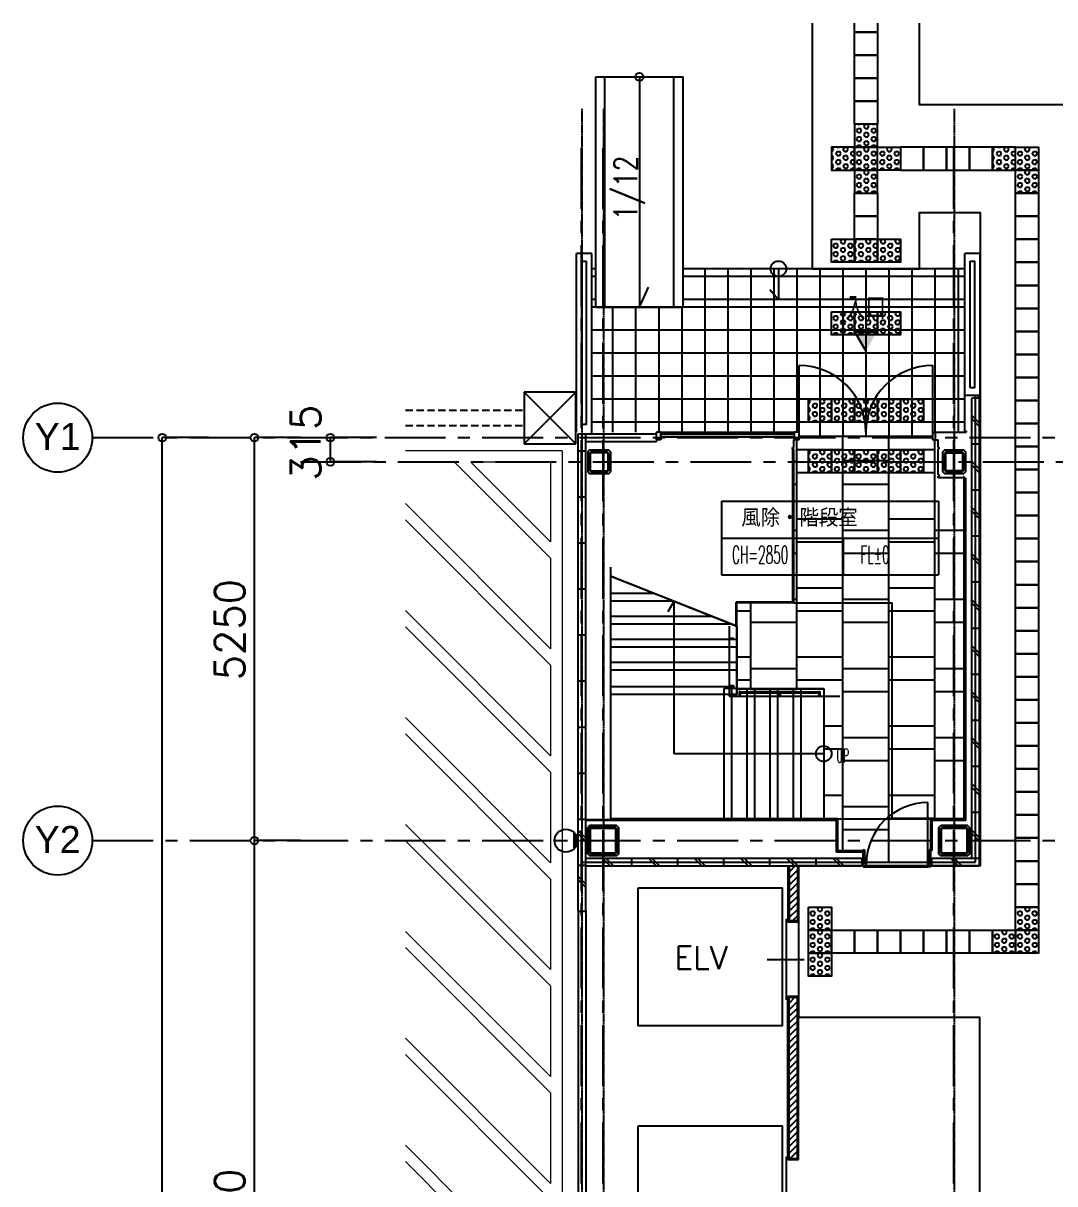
# Model space of a CAD drawing. Extents: x -5463 to 81197, y 1815 to 51771.
# Drawn here: x 10523 to 23964, y 36629 to 51750 of the extents above; entities that cross this region are included whole.
import ezdxf
from ezdxf.enums import TextEntityAlignment as Align

# ---------------------------------------------------------------- set-up
doc = ezdxf.new("R2010")
doc.units = 0
doc.header["$LTSCALE"] = 12.7
doc.header["$MEASUREMENT"] = 0
doc.linetypes.add('CENTER', pattern=[2, 1.25, -0.25, 0.25, -0.25])
doc.linetypes.add('HIDDEN', pattern=[0.375, 0.25, -0.125])
doc.layers.get('0').update_dxf_attribs({"linetype": 'CONTINUOUS'})
for name, color, linetype in [('0-1', 7, 'CONTINUOUS'), ('0-6', 7, 'CONTINUOUS'), ('1_文字', 3, 'CONTINUOUS'), ('2-3', 7, 'CONTINUOUS'), ('20_チェッカー', 1, 'CONTINUOUS'), ('80_SHELL_TEXT', 7, 'CONTINUOUS'), ('92 設備記述', 3, 'CONTINUOUS'), ('__-1', 7, 'CONTINUOUS'), ('A_建築（下図）', 8, 'CONTINUOUS'), ('A_通り芯', 8, 'CENTER'), ('A_通芯', 8, 'CONTINUOUS'), ('歩行者通路', 1, 'CONTINUOUS')]:
    doc.layers.add(name, color=color, linetype=linetype)
doc.layers.add('改修範囲', color=1, linetype='CONTINUOUS', lineweight=9, true_color=0xff0000)
doc.styles.add('ARIAL', font='arial.ttf', dxfattribs={"bigfont": 'Arial'})
doc.styles.get("Standard").update_dxf_attribs({"font": 'txt', "bigfont": 'BIGFONT.SHX'})
doc.styles.add('Standard-A', font='romans.shx', dxfattribs={"bigfont": 'extfont2.shx'})
pattern_1 = [(0, (-451111.55, -41858.597), (0, 54.992613), [31.75, -63.5]), (120, (-451111.55, -41858.597), (-47.625, -27.4963066), [31.75, -63.5]), (60, (-451079.8, -41858.597), (-47.625, 27.4963066), [31.75, -63.5])]
pattern_2 = [(0, (-451111.55, -42801.8), (0, 54.992613), [31.75, -63.5]), (120, (-451111.55, -42801.8), (-47.625, -27.4963066), [31.75, -63.5]), (60, (-451079.8, -42801.8), (-47.625, 27.4963066), [31.75, -63.5])]
pattern_3 = [(0, (-451711.55, -43943.03), (0, 54.992613), [31.75, -63.5]), (120, (-451711.55, -43943.03), (-47.625, -27.4963066), [31.75, -63.5]), (60, (-451679.8, -43943.03), (-47.625, 27.4963066), [31.75, -63.5])]
pattern_4 = [(0, (-450811.55, -43943.03), (0, 54.992613), [31.75, -63.5]), (120, (-450811.55, -43943.03), (-47.625, -27.4963066), [31.75, -63.5]), (60, (-450779.8, -43943.03), (-47.625, 27.4963066), [31.75, -63.5])]
pattern_5 = [(0, (-451711.55, -44603.03), (0, 54.992613), [31.75, -63.5]), (120, (-451711.55, -44603.03), (-47.625, -27.4963066), [31.75, -63.5]), (60, (-451679.8, -44603.03), (-47.625, 27.4963066), [31.75, -63.5])]
pattern_6 = [(0, (-450811.55, -44603.03), (0, 54.992613), [31.75, -63.5]), (120, (-450811.55, -44603.03), (-47.625, -27.4963066), [31.75, -63.5]), (60, (-450779.8, -44603.03), (-47.625, 27.4963066), [31.75, -63.5])]
pattern_7 = [(0, (-449611.55, -40658.597), (0, 54.992613), [31.75, -63.5]), (120, (-449611.55, -40658.597), (-47.625, -27.4963066), [31.75, -63.5]), (60, (-449579.8, -40658.597), (-47.625, 27.4963066), [31.75, -63.5])]
pattern_8 = [(0, (-449311.55, -40658.597), (0, 54.992613), [31.75, -63.5]), (120, (-449311.55, -40658.597), (-47.625, -27.4963066), [31.75, -63.5]), (60, (-449279.8, -40658.597), (-47.625, 27.4963066), [31.75, -63.5])]

# ---------------------------------------------------------------- blocks, each defined once
blk = doc.blocks.new('___-43')
at = {"layer": '__-1', "color": 0, "linetype": 'Continuous'}
for p, q in [((-5501.509, 4503.121), (-5504.509, 4503.121)), ((-5504.509, 4450.621), (-5504.509, 4503.121)), ((-5501.509, 4450.621), (-5504.509, 4450.621))]:
    blk.add_line(p, q, dxfattribs=at)
for centre in [(-5504.509, 4503.121), (-5504.509, 4450.621)]:
    blk.add_circle(centre, 0.25, dxfattribs=at)
at = {"layer": '__-1', "color": 0}
blk.add_text('10500', height=1.9228, rotation=90, dxfattribs=at).set_placement((-5507.078, 4473.518), align=Align.TOP_LEFT)
blk = doc.blocks.new('___-44')
at = {"layer": '__-1', "color": 0, "linetype": 'Continuous'}
for p, q in [((-5501.509, 4529.371), (-5504.509, 4529.371)), ((-5504.509, 4503.121), (-5504.509, 4529.371)), ((-5501.509, 4503.121), (-5504.509, 4503.121))]:
    blk.add_line(p, q, dxfattribs=at)
for centre in [(-5504.509, 4529.371), (-5504.509, 4503.121)]:
    blk.add_circle(centre, 0.25, dxfattribs=at)
at = {"layer": '__-1', "color": 0}
blk.add_text('5250', height=1.9228, rotation=90, dxfattribs=at).set_placement((-5507.078, 4513.564), align=Align.TOP_LEFT)
blk = doc.blocks.new('___-45')
at = {"layer": '__-1', "color": 0, "linetype": 'Continuous'}
for p in [(-5507.509, 4529.371), (-5510.509, 4394.371)]:
    blk.add_line(p, (-5510.509, 4529.371), dxfattribs=at)
blk.add_circle((-5510.509, 4529.371), 0.25, dxfattribs=at)
blk = doc.blocks.new('___-48')
at = {"layer": '__-1', "color": 0, "linetype": 'Continuous'}
for p, q in [((-5496.563, 4529.371), (-5499.563, 4529.371)), ((-5499.563, 4527.796), (-5499.563, 4529.371)), ((-5496.563, 4527.796), (-5499.563, 4527.796))]:
    blk.add_line(p, q, dxfattribs=at)
for centre in [(-5499.563, 4529.371), (-5499.563, 4527.796)]:
    blk.add_circle(centre, 0.25, dxfattribs=at)
at = {"layer": '__-1', "color": 0}
blk.add_text('315', height=1.9228, rotation=90, dxfattribs=at).set_placement((-5502.131, 4526.572), align=Align.TOP_LEFT)

msp = doc.modelspace()

# ---------------------------------------------------------------- hatches: boundary and pattern name
at = {"layer": '1_文字'}
h = msp.add_hatch(color=8, dxfattribs=at)
h.dxf.hatch_style = 1
h.paths.add_polyline_path([(21647, 47730.5), (21358.8, 47730.5), (21502.9, 47480.9)])
at = {"layer": '20_チェッカー', "transparency": 33554687}
h = msp.add_hatch(dxfattribs=at)
h.set_pattern_fill('HEX', color=8, scale=10)
h.set_pattern_definition([(0, (-449611.55, -40358.597), (0, 54.992613), [31.75, -63.5]), (120, (-449611.55, -40358.597), (-47.625, -27.4963066), [31.75, -63.5]), (60, (-449579.8, -40358.597), (-47.625, 27.4963066), [31.75, -63.5])])
h.paths.add_polyline_path([(21352.9, 50434.3), (21652.9, 50434.3), (21652.9, 50134.3), (21352.9, 50134.3)])
h = msp.add_hatch(dxfattribs=at)
h.set_pattern_fill('HEX', color=8, scale=10)
h.set_pattern_definition(pattern_8)
h.paths.add_polyline_path([(21052.9, 50134.3), (21352.9, 50134.3), (21352.9, 49834.3), (21052.9, 49834.3)])
h = msp.add_hatch(dxfattribs=at)
h.set_pattern_fill('HEX', color=8, scale=10)
h.set_pattern_definition(pattern_7)
h.paths.add_polyline_path([(21352.9, 50134.3), (21652.9, 50134.3), (21652.9, 49834.3), (21352.9, 49834.3)])
h = msp.add_hatch(dxfattribs=at)
h.set_pattern_fill('HEX', color=8, scale=10)
h.set_pattern_definition(pattern_8)
h.paths.add_polyline_path([(21952.9, 50134.3), (21652.9, 50134.3), (21652.9, 49834.3), (21952.9, 49834.3)])
h = msp.add_hatch(dxfattribs=at)
h.set_pattern_fill('HEX', color=8, scale=10)
h.set_pattern_definition(pattern_8)
h.paths.add_polyline_path([(23152.9, 50134.3), (23452.9, 50134.3), (23452.9, 49834.3), (23152.9, 49834.3)])
h = msp.add_hatch(dxfattribs=at)
h.set_pattern_fill('HEX', color=8, scale=10)
h.set_pattern_definition(pattern_7)
h.paths.add_polyline_path([(23752.9, 50134.3), (23452.9, 50134.3), (23452.9, 49834.3), (23752.9, 49834.3)])
h = msp.add_hatch(dxfattribs=at)
h.set_pattern_fill('HEX', color=8, scale=10)
h.set_pattern_definition([(0, (-449611.55, -40958.597), (0, 54.992613), [31.75, -63.5]), (120, (-449611.55, -40958.597), (-47.625, -27.4963066), [31.75, -63.5]), (60, (-449579.8, -40958.597), (-47.625, 27.4963066), [31.75, -63.5])])
h.paths.add_polyline_path([(21352.9, 49834.3), (21652.9, 49834.3), (21652.9, 49534.3), (21352.9, 49534.3)])
h = msp.add_hatch(dxfattribs=at)
h.set_pattern_fill('HEX', color=8, scale=10)
h.set_pattern_definition([(0, (-449611.55, -40958.597), (0, 54.992613), [31.75, -63.5]), (120, (-449611.55, -40958.597), (-47.625, -27.4963066), [31.75, -63.5]), (60, (-449579.8, -40958.597), (-47.625, 27.4963066), [31.75, -63.5])])
h.paths.add_polyline_path([(23752.9, 49834.3), (23452.9, 49834.3), (23452.9, 49534.3), (23752.9, 49534.3)])
h = msp.add_hatch(dxfattribs=at)
h.set_pattern_fill('HEX', color=8, scale=10)
h.set_pattern_definition([(0, (-452011.55, -41858.597), (0, 54.992613), [31.75, -63.5]), (120, (-452011.55, -41858.597), (-47.625, -27.4963066), [31.75, -63.5]), (60, (-451979.8, -41858.597), (-47.625, 27.4963066), [31.75, -63.5])])
h.paths.add_polyline_path([(21352.9, 48934.3), (21052.9, 48934.3), (21052.9, 48634.3), (21352.9, 48634.3)])
h = msp.add_hatch(dxfattribs=at)
h.set_pattern_fill('HEX', color=8, scale=10)
h.set_pattern_definition(pattern_1)
h.paths.add_polyline_path([(21652.9, 48934.3), (21352.9, 48934.3), (21352.9, 48634.3), (21652.9, 48634.3)])
h = msp.add_hatch(dxfattribs=at)
h.set_pattern_fill('HEX', color=8, scale=10)
h.set_pattern_definition(pattern_1)
h.paths.add_polyline_path([(21952.9, 48934.3), (21652.9, 48934.3), (21652.9, 48634.3), (21952.9, 48634.3)])
h = msp.add_hatch(dxfattribs=at)
h.set_pattern_fill('HEX', color=8, scale=10)
h.set_pattern_definition([(0, (-452011.55, -42801.8), (0, 54.992613), [31.75, -63.5]), (120, (-452011.55, -42801.8), (-47.625, -27.4963066), [31.75, -63.5]), (60, (-451979.8, -42801.8), (-47.625, 27.4963066), [31.75, -63.5])])
h.paths.add_polyline_path([(21352.9, 47991.1), (21052.9, 47991.1), (21052.9, 47691.1), (21352.9, 47691.1)])
h = msp.add_hatch(dxfattribs=at)
h.set_pattern_fill('HEX', color=8, scale=10)
h.set_pattern_definition(pattern_2)
h.paths.add_polyline_path([(21652.9, 47991.1), (21352.9, 47991.1), (21352.9, 47691.1), (21652.9, 47691.1)])
h = msp.add_hatch(dxfattribs=at)
h.set_pattern_fill('HEX', color=8, scale=10)
h.set_pattern_definition(pattern_2)
h.paths.add_polyline_path([(21952.9, 47991.1), (21652.9, 47991.1), (21652.9, 47691.1), (21952.9, 47691.1)])
h = msp.add_hatch(dxfattribs=at)
h.set_pattern_fill('HEX', color=8, scale=10)
h.set_pattern_definition(pattern_3)
h.paths.add_polyline_path([(21052.9, 46849.9), (20752.9, 46849.9), (20752.9, 46549.9), (21052.9, 46549.9)])
h = msp.add_hatch(dxfattribs=at)
h.set_pattern_fill('HEX', color=8, scale=10)
h.set_pattern_definition(pattern_3)
h.paths.add_polyline_path([(21352.9, 46849.9), (21052.9, 46849.9), (21052.9, 46549.9), (21352.9, 46549.9)])
h = msp.add_hatch(dxfattribs=at)
h.set_pattern_fill('HEX', color=8, scale=10)
h.set_pattern_definition(pattern_3)
h.paths.add_polyline_path([(21652.9, 46849.9), (21352.9, 46849.9), (21352.9, 46549.9), (21652.9, 46549.9)])
h = msp.add_hatch(dxfattribs=at)
h.set_pattern_fill('HEX', color=8, scale=10)
h.set_pattern_definition(pattern_4)
h.paths.add_polyline_path([(21952.9, 46849.9), (21652.9, 46849.9), (21652.9, 46549.9), (21952.9, 46549.9)])
h = msp.add_hatch(dxfattribs=at)
h.set_pattern_fill('HEX', color=8, scale=10)
h.set_pattern_definition(pattern_4)
h.paths.add_polyline_path([(22252.9, 46849.9), (21952.9, 46849.9), (21952.9, 46549.9), (22252.9, 46549.9)])
h = msp.add_hatch(dxfattribs=at)
h.set_pattern_fill('HEX', color=8, scale=10)
h.set_pattern_definition(pattern_5)
h.paths.add_polyline_path([(21052.9, 46189.9), (20752.9, 46189.9), (20752.9, 45889.9), (21052.9, 45889.9)])
h = msp.add_hatch(dxfattribs=at)
h.set_pattern_fill('HEX', color=8, scale=10)
h.set_pattern_definition(pattern_5)
h.paths.add_polyline_path([(21352.9, 46189.9), (21052.9, 46189.9), (21052.9, 45889.9), (21352.9, 45889.9)])
h = msp.add_hatch(dxfattribs=at)
h.set_pattern_fill('HEX', color=8, scale=10)
h.set_pattern_definition(pattern_5)
h.paths.add_polyline_path([(21652.9, 46189.9), (21352.9, 46189.9), (21352.9, 45889.9), (21652.9, 45889.9)])
h = msp.add_hatch(dxfattribs=at)
h.set_pattern_fill('HEX', color=8, scale=10)
h.set_pattern_definition(pattern_6)
h.paths.add_polyline_path([(21952.9, 46189.9), (21652.9, 46189.9), (21652.9, 45889.9), (21952.9, 45889.9)])
h = msp.add_hatch(dxfattribs=at)
h.set_pattern_fill('HEX', color=8, scale=10)
h.set_pattern_definition(pattern_6)
h.paths.add_polyline_path([(22252.9, 46189.9), (21952.9, 46189.9), (21952.9, 45889.9), (22252.9, 45889.9)])
h = msp.add_hatch(dxfattribs=at)
h.set_pattern_fill('HEX', color=8, scale=10)
h.set_pattern_definition([(0, (-452311.55, -50558.597), (0, 54.992613), [31.75, -63.5]), (120, (-452311.55, -50558.597), (-47.625, -27.4963066), [31.75, -63.5]), (60, (-452279.8, -50558.597), (-47.625, 27.4963066), [31.75, -63.5])])
h.paths.add_polyline_path([(21052.9, 40234.3), (20752.9, 40234.3), (20752.9, 39934.3), (21052.9, 39934.3)])
h = msp.add_hatch(dxfattribs=at)
h.set_pattern_fill('HEX', color=8, scale=10)
h.set_pattern_definition([(0, (-449611.55, -50558.597), (0, 54.992613), [31.75, -63.5]), (120, (-449611.55, -50558.597), (-47.625, -27.4963066), [31.75, -63.5]), (60, (-449579.8, -50558.597), (-47.625, 27.4963066), [31.75, -63.5])])
h.paths.add_polyline_path([(23752.9, 40234.3), (23452.9, 40234.3), (23452.9, 39934.3), (23752.9, 39934.3)])
h = msp.add_hatch(dxfattribs=at)
h.set_pattern_fill('HEX', color=8, scale=10)
h.set_pattern_definition([(0, (-452311.55, -50858.597), (0, 54.992613), [31.75, -63.5]), (120, (-452311.55, -50858.597), (-47.625, -27.4963066), [31.75, -63.5]), (60, (-452279.8, -50858.597), (-47.625, 27.4963066), [31.75, -63.5])])
h.paths.add_polyline_path([(21052.9, 39934.3), (20752.9, 39934.3), (20752.9, 39634.3), (21052.9, 39634.3)])
h = msp.add_hatch(dxfattribs=at)
h.set_pattern_fill('HEX', color=8, scale=10)
h.set_pattern_definition([(0, (-449911.55, -50858.597), (0, 54.992613), [31.75, -63.5]), (120, (-449911.55, -50858.597), (-47.625, -27.4963066), [31.75, -63.5]), (60, (-449879.8, -50858.597), (-47.625, 27.4963066), [31.75, -63.5])])
h.paths.add_polyline_path([(23452.9, 39934.3), (23152.9, 39934.3), (23152.9, 39634.3), (23452.9, 39634.3)])
h = msp.add_hatch(dxfattribs=at)
h.set_pattern_fill('HEX', color=8, scale=10)
h.set_pattern_definition([(0, (-449611.55, -50858.597), (0, 54.992613), [31.75, -63.5]), (120, (-449611.55, -50858.597), (-47.625, -27.4963066), [31.75, -63.5]), (60, (-449579.8, -50858.597), (-47.625, 27.4963066), [31.75, -63.5])])
h.paths.add_polyline_path([(23752.9, 39934.3), (23452.9, 39934.3), (23452.9, 39634.3), (23752.9, 39634.3)])
h = msp.add_hatch(dxfattribs=at)
h.set_pattern_fill('HEX', color=8, scale=10)
h.set_pattern_definition([(0, (-452311.55, -51158.597), (0, 54.992613), [31.75, -63.5]), (120, (-452311.55, -51158.597), (-47.625, -27.4963066), [31.75, -63.5]), (60, (-452279.8, -51158.597), (-47.625, 27.4963066), [31.75, -63.5])])
h.paths.add_polyline_path([(21052.9, 39634.3), (20752.9, 39634.3), (20752.9, 39334.3), (21052.9, 39334.3)])

# ---------------------------------------------------------------- linework, layer by layer
at = {"color": 8, "linetype": 'Continuous'}
for p, q in [((20487.4, 40768.9), (20487.4, 40043.9)), ((20502.4, 40768.9), (20502.4, 40058.9)), ((20609.9, 40768.9), (20609.9, 40058.9)), ((20624.9, 40768.9), (20624.9, 40043.9)), ((20463.3, 40079.8), (20463.3, 39025.8)), ((20487.4, 40043.9), (20624.9, 40043.9)), ((20502.4, 40058.9), (20602.4, 40058.9)), ((20509.9, 40058.9), (20609.9, 40058.9)), ((20217.3, 39552.8), (20697.3, 39552.8)), ((20509.9, 39058.9), (20609.9, 39058.9)), ((20463.3, 36979.8), (20463.3, 35925.8))]:
    msp.add_line(p, q, dxfattribs=at)
at = {"color": 8, "linetype": 'Continuous', "flags": 128}
for points in [[(18537.3, 40485.8), (20412.3, 40485.8), (20412.3, 38685.8), (18537.3, 38685.8)], [(18537.3, 37385.8), (20412.3, 37385.8), (20412.3, 35585.8), (18537.3, 35585.8)]]:
    msp.add_lwpolyline(points, close=True, dxfattribs=at)
at = {"layer": '0-1', "color": 8, "linetype": 'Continuous'}
for p, q in [((17049.9, 46944.5), (17049.9, 46269.5)), ((17049.9, 46944.5), (17724.9, 46269.5)), ((17049.9, 46269.5), (17724.9, 46944.5)), ((17724.9, 46944.5), (17049.9, 46944.5)), ((17718.2, 46944.5), (17718.2, 46269.5)), ((17049.9, 46269.5), (17724.9, 46269.5)), ((17699.9, 40992.8), (17699.9, 41207.1)), ((17719.9, 41017), (17719.9, 41182.9)), ((17739.9, 41061.6), (17739.9, 41138.3))]:
    msp.add_line(p, q, dxfattribs=at)
at = {"layer": '0-1', "color": 8, "linetype": 'HIDDEN', "ltscale": 30}
for p, q in [((15502.9, 46707), (17049.9, 46707)), ((15502.9, 46507), (17049.9, 46507))]:
    msp.add_line(p, q, dxfattribs=at)
at = {"layer": '0-1', "color": 8, "linetype": 'Continuous'}
msp.add_circle((17594.9, 41099.9), 150, dxfattribs=at)
at = {"layer": '0-6', "color": 8, "linetype": 'Continuous'}
for p, q in [((20582.9, 40769.9), (20502.4, 40689.4)), ((20609.9, 40713.4), (20502.4, 40605.9)), ((20609.9, 40628.6), (20502.4, 40521.1)), ((20609.9, 40543.7), (20502.4, 40436.2)), ((20609.9, 40458.8), (20502.4, 40351.4)), ((20609.9, 40374), (20502.4, 40266.5)), ((20609.9, 40289.1), (20502.4, 40181.7)), ((20609.9, 40204.3), (20502.4, 40096.8)), ((20609.9, 40119.4), (20549.3, 40058.9)), ((20578.6, 39058.9), (20502.4, 38982.7)), ((20609.9, 39003.4), (20502.4, 38895.9)), ((20609.9, 38918.6), (20502.4, 38811.1)), ((20609.9, 38833.7), (20502.4, 38726.2)), ((20609.9, 38748.8), (20502.4, 38641.4)), ((20609.9, 38664), (20502.4, 38556.5)), ((20609.9, 38579.1), (20502.4, 38471.7)), ((20609.9, 38494.3), (20502.4, 38386.8)), ((20609.9, 38409.4), (20502.4, 38301.9)), ((20609.9, 38324.6), (20502.4, 38217.1)), ((20609.9, 38239.7), (20502.4, 38132.2)), ((20609.9, 38154.9), (20502.4, 38047.4)), ((20609.9, 38070), (20502.4, 37962.5)), ((20609.9, 37985.2), (20502.4, 37877.7)), ((20609.9, 37900.3), (20502.4, 37792.8)), ((20609.9, 37815.5), (20502.4, 37708)), ((20609.9, 37730.6), (20502.4, 37623.1)), ((20609.9, 37645.8), (20502.4, 37538.3)), ((20609.9, 37560.9), (20502.4, 37453.4)), ((20609.9, 37476.1), (20502.4, 37368.6)), ((20609.9, 37391.2), (20502.4, 37283.7)), ((20609.9, 37306.4), (20502.4, 37198.9)), ((20609.9, 37221.5), (20502.4, 37114)), ((20609.9, 37221.5), (20502.4, 37114)), ((20609.9, 37136.6), (20502.4, 37029.2)), ((20609.9, 37051.8), (20517, 36958.9))]:
    msp.add_line(p, q, dxfattribs=at)
at = {"layer": '2-3', "color": 8, "linetype": 'Continuous'}
for p, q in [((20487.4, 39073.9), (20624.9, 39073.9)), ((20487.4, 36943.9), (20487.4, 39073.9)), ((20502.4, 39058.9), (20609.9, 39058.9)), ((20502.4, 36959.4), (20502.4, 39058.9)), ((20609.9, 36958.9), (20609.9, 39058.9)), ((20624.9, 36943.9), (20624.9, 39073.9)), ((20487.4, 36943.9), (20624.9, 36943.9)), ((20502.4, 36958.9), (20609.9, 36958.9)), ((20609.9, 36966.9), (20601.8, 36958.9))]:
    msp.add_line(p, q, dxfattribs=at)
at = {"layer": '20_チェッカー', "color": 8}
msp.add_lwpolyline([(21652.9, 51749.6), (21652.9, 51634.3), (21352.9, 51634.3), (21352.9, 51749.6)], dxfattribs=at)
for points in [[(21352.9, 51634.3), (21652.9, 51634.3), (21652.9, 51334.3), (21352.9, 51334.3)], [(21352.9, 51334.3), (21652.9, 51334.3), (21652.9, 51034.3), (21352.9, 51034.3)], [(21352.9, 51034.3), (21652.9, 51034.3), (21652.9, 50734.3), (21352.9, 50734.3)], [(21352.9, 50734.3), (21652.9, 50734.3), (21652.9, 50434.3), (21352.9, 50434.3)], [(21652.9, 50434.3), (21352.9, 50434.3), (21352.9, 50134.3), (21652.9, 50134.3)], [(21352.9, 50134.3), (21052.9, 50134.3), (21052.9, 49834.3), (21352.9, 49834.3)], [(21652.9, 50134.3), (21352.9, 50134.3), (21352.9, 49834.3), (21652.9, 49834.3)], [(21652.9, 50134.3), (21952.9, 50134.3), (21952.9, 49834.3), (21652.9, 49834.3)], [(22252.9, 50134.3), (21952.9, 50134.3), (21952.9, 49834.3), (22252.9, 49834.3)], [(22552.9, 50134.3), (22252.9, 50134.3), (22252.9, 49834.3), (22552.9, 49834.3)], [(22852.9, 50134.3), (22552.9, 50134.3), (22552.9, 49834.3), (22852.9, 49834.3)], [(23152.9, 50134.3), (22852.9, 50134.3), (22852.9, 49834.3), (23152.9, 49834.3)], [(23452.9, 50134.3), (23152.9, 50134.3), (23152.9, 49834.3), (23452.9, 49834.3)], [(23452.9, 50134.3), (23752.9, 50134.3), (23752.9, 49834.3), (23452.9, 49834.3)], [(21652.9, 49834.3), (21352.9, 49834.3), (21352.9, 49534.3), (21652.9, 49534.3)], [(23452.9, 49834.3), (23752.9, 49834.3), (23752.9, 49534.3), (23452.9, 49534.3)], [(21352.9, 49534.3), (21652.9, 49534.3), (21652.9, 49234.3), (21352.9, 49234.3)], [(23452.9, 49534.3), (23752.9, 49534.3), (23752.9, 49234.3), (23452.9, 49234.3)], [(21352.9, 49234.3), (21652.9, 49234.3), (21652.9, 48934.3), (21352.9, 48934.3)], [(23452.9, 49234.3), (23752.9, 49234.3), (23752.9, 48934.3), (23452.9, 48934.3)], [(21052.9, 48934.3), (21352.9, 48934.3), (21352.9, 48634.3), (21052.9, 48634.3)], [(21352.9, 48934.3), (21652.9, 48934.3), (21652.9, 48634.3), (21352.9, 48634.3)], [(21652.9, 48934.3), (21952.9, 48934.3), (21952.9, 48634.3), (21652.9, 48634.3)], [(23452.9, 48934.3), (23752.9, 48934.3), (23752.9, 48634.3), (23452.9, 48634.3)], [(23452.9, 48634.3), (23752.9, 48634.3), (23752.9, 48334.3), (23452.9, 48334.3)], [(23452.9, 48334.3), (23752.9, 48334.3), (23752.9, 48034.3), (23452.9, 48034.3)], [(21052.9, 47991.1), (21352.9, 47991.1), (21352.9, 47691.1), (21052.9, 47691.1)], [(21352.9, 47991.1), (21652.9, 47991.1), (21652.9, 47691.1), (21352.9, 47691.1)], [(21652.9, 47991.1), (21952.9, 47991.1), (21952.9, 47691.1), (21652.9, 47691.1)], [(23452.9, 48034.3), (23752.9, 48034.3), (23752.9, 47734.3), (23452.9, 47734.3)], [(23452.9, 47734.3), (23752.9, 47734.3), (23752.9, 47434.3), (23452.9, 47434.3)], [(23452.9, 47434.3), (23752.9, 47434.3), (23752.9, 47134.3), (23452.9, 47134.3)], [(23452.9, 47134.3), (23752.9, 47134.3), (23752.9, 46834.3), (23452.9, 46834.3)], [(20752.9, 46849.9), (21052.9, 46849.9), (21052.9, 46549.9), (20752.9, 46549.9)], [(21052.9, 46849.9), (21352.9, 46849.9), (21352.9, 46549.9), (21052.9, 46549.9)], [(21352.9, 46849.9), (21652.9, 46849.9), (21652.9, 46549.9), (21352.9, 46549.9)], [(21652.9, 46849.9), (21952.9, 46849.9), (21952.9, 46549.9), (21652.9, 46549.9)], [(21952.9, 46849.9), (22252.9, 46849.9), (22252.9, 46549.9), (21952.9, 46549.9)], [(23452.9, 46834.3), (23752.9, 46834.3), (23752.9, 46534.3), (23452.9, 46534.3)], [(23452.9, 46534.3), (23752.9, 46534.3), (23752.9, 46234.3), (23452.9, 46234.3)], [(20752.9, 46189.9), (21052.9, 46189.9), (21052.9, 45889.9), (20752.9, 45889.9)], [(21052.9, 46189.9), (21352.9, 46189.9), (21352.9, 45889.9), (21052.9, 45889.9)], [(21352.9, 46189.9), (21652.9, 46189.9), (21652.9, 45889.9), (21352.9, 45889.9)], [(21652.9, 46189.9), (21952.9, 46189.9), (21952.9, 45889.9), (21652.9, 45889.9)], [(21952.9, 46189.9), (22252.9, 46189.9), (22252.9, 45889.9), (21952.9, 45889.9)], [(23452.9, 46234.3), (23752.9, 46234.3), (23752.9, 45934.3), (23452.9, 45934.3)], [(23452.9, 45934.3), (23752.9, 45934.3), (23752.9, 45634.3), (23452.9, 45634.3)], [(23452.9, 45634.3), (23752.9, 45634.3), (23752.9, 45334.3), (23452.9, 45334.3)], [(23452.9, 45334.3), (23752.9, 45334.3), (23752.9, 45034.3), (23452.9, 45034.3)], [(23452.9, 45034.3), (23752.9, 45034.3), (23752.9, 44734.3), (23452.9, 44734.3)], [(23452.9, 44734.3), (23752.9, 44734.3), (23752.9, 44434.3), (23452.9, 44434.3)], [(23452.9, 44434.3), (23752.9, 44434.3), (23752.9, 44134.3), (23452.9, 44134.3)], [(23452.9, 44134.3), (23752.9, 44134.3), (23752.9, 43834.3), (23452.9, 43834.3)], [(23452.9, 43834.3), (23752.9, 43834.3), (23752.9, 43534.3), (23452.9, 43534.3)], [(23452.9, 43534.3), (23752.9, 43534.3), (23752.9, 43234.3), (23452.9, 43234.3)], [(23452.9, 43234.3), (23752.9, 43234.3), (23752.9, 42934.3), (23452.9, 42934.3)], [(23452.9, 42934.3), (23752.9, 42934.3), (23752.9, 42634.3), (23452.9, 42634.3)], [(23452.9, 42634.3), (23752.9, 42634.3), (23752.9, 42334.3), (23452.9, 42334.3)], [(23452.9, 42334.3), (23752.9, 42334.3), (23752.9, 42034.3), (23452.9, 42034.3)], [(23452.9, 42034.3), (23752.9, 42034.3), (23752.9, 41734.3), (23452.9, 41734.3)], [(23452.9, 41734.3), (23752.9, 41734.3), (23752.9, 41434.3), (23452.9, 41434.3)], [(23452.9, 41434.3), (23752.9, 41434.3), (23752.9, 41134.3), (23452.9, 41134.3)], [(23452.9, 41134.3), (23752.9, 41134.3), (23752.9, 40834.3), (23452.9, 40834.3)], [(23452.9, 40834.3), (23752.9, 40834.3), (23752.9, 40534.3), (23452.9, 40534.3)], [(23452.9, 40534.3), (23752.9, 40534.3), (23752.9, 40234.3), (23452.9, 40234.3)], [(20752.9, 40234.3), (21052.9, 40234.3), (21052.9, 39934.3), (20752.9, 39934.3)], [(23452.9, 40234.3), (23752.9, 40234.3), (23752.9, 39934.3), (23452.9, 39934.3)], [(20752.9, 39934.3), (21052.9, 39934.3), (21052.9, 39634.3), (20752.9, 39634.3)], [(21052.9, 39934.3), (21352.9, 39934.3), (21352.9, 39634.3), (21052.9, 39634.3)], [(21352.9, 39934.3), (21652.9, 39934.3), (21652.9, 39634.3), (21352.9, 39634.3)], [(21652.9, 39934.3), (21952.9, 39934.3), (21952.9, 39634.3), (21652.9, 39634.3)], [(21952.9, 39934.3), (22252.9, 39934.3), (22252.9, 39634.3), (21952.9, 39634.3)], [(22252.9, 39934.3), (22552.9, 39934.3), (22552.9, 39634.3), (22252.9, 39634.3)], [(22552.9, 39934.3), (22852.9, 39934.3), (22852.9, 39634.3), (22552.9, 39634.3)], [(22852.9, 39934.3), (23152.9, 39934.3), (23152.9, 39634.3), (22852.9, 39634.3)], [(23152.9, 39934.3), (23452.9, 39934.3), (23452.9, 39634.3), (23152.9, 39634.3)], [(23452.9, 39934.3), (23752.9, 39934.3), (23752.9, 39634.3), (23452.9, 39634.3)], [(20752.9, 39634.3), (21052.9, 39634.3), (21052.9, 39334.3), (20752.9, 39334.3)]]:
    msp.add_lwpolyline(points, close=True, dxfattribs=at)
at = {"layer": '92 設備記述', "color": 8}
for p, q in [((21358.8, 47730.5), (21647, 47730.5)), ((21502.9, 47480.9), (21358.8, 47730.5))]:
    msp.add_line(p, q, dxfattribs=at)
at = {"layer": '__-1', "color": 8}
for centre in [(10973, 46349.9), (10973, 41099.9)]:
    msp.add_circle(centre, 450, dxfattribs=at)
at = {"layer": 'A_建築（下図）', "color": 8, "linetype": 'Continuous'}
for p, q in [((17732.9, 46419.9), (17732.9, 48747.5)), ((17932.9, 48747.5), (17732.9, 48747.5)), ((17932.9, 46389.9), (17932.9, 48747.5)), ((22792.9, 46899.9), (22792.9, 48747.5)), ((22992.9, 48747.5), (22792.9, 48747.5)), ((22992.9, 46899.9), (22992.9, 48747.5)), ((17802.9, 46521), (17802.9, 48647.5)), ((17802.9, 48647.5), (17862.9, 48647.5)), ((17862.9, 46521), (17862.9, 48647.5)), ((17982.2, 48549.9), (17932.9, 48549.9)), ((22792.9, 48549.9), (19122.2, 48549.9)), ((19402.9, 48549.9), (19402.9, 46419.9)), ((19702.9, 48549.9), (19702.9, 46419.9)), ((20002.9, 48549.9), (20002.9, 46419.9)), ((20302.9, 48549.9), (20302.9, 46419.9)), ((20362.9, 48549.9), (20362.9, 48149.9)), ((20602.9, 48549.9), (20602.9, 46419.9)), ((20902.9, 48549.9), (20902.9, 46369.9)), ((21202.9, 48549.9), (21202.9, 46369.9)), ((21502.9, 48549.9), (21502.9, 46369.9)), ((21802.9, 48549.9), (21802.9, 46369.9)), ((22102.9, 48549.9), (22102.9, 46369.9)), ((22402.9, 48549.9), (22402.9, 46419.9)), ((22702.9, 48549.9), (22702.9, 46419.9)), ((22862.9, 46999.9), (22862.9, 48647.5)), ((22862.9, 48647.5), (22922.9, 48647.5)), ((22922.9, 46999.9), (22922.9, 48647.5)), ((17982.2, 48449.9), (17932.9, 48449.9)), ((22792.9, 48449.9), (19122.2, 48449.9)), ((20252.2, 48280.6), (20362.9, 48149.9)), ((17982.2, 48149.9), (17932.9, 48149.9)), ((22792.9, 48149.9), (19122.2, 48149.9)), ((22792.9, 48049.9), (17932.9, 48049.9)), ((18202.9, 48049.9), (18202.9, 46419.9)), ((18502.9, 48049.9), (18502.9, 46419.9)), ((18802.9, 48049.9), (18802.9, 46419.9)), ((19102.9, 48049.9), (19102.9, 46419.9)), ((22792.9, 47749.9), (17932.9, 47749.9)), ((22792.9, 47449.9), (17932.9, 47449.9)), ((20632.9, 46419.9), (20632.9, 47289.9)), ((22372.9, 46419.9), (22372.9, 47289.9)), ((22792.9, 47149.9), (17932.9, 47149.9)), ((22992.9, 46899.9), (22792.9, 46899.9)), ((22792.9, 46434.9), (22792.9, 46899.9)), ((22922.9, 46999.9), (22862.9, 46999.9)), ((22932.9, 40819.9), (22932.9, 46899.9)), ((22967.9, 46884.9), (22992.9, 46884.9)), ((22967.9, 46869.9), (22967.9, 46884.9)), ((22992.9, 46884.9), (22992.9, 46899.9)), ((22792.9, 46849.9), (17932.9, 46849.9)), ((22882.9, 46861.9), (22890.9, 46869.9)), ((22882.9, 40869.9), (22882.9, 46861.9)), ((22890.9, 46869.9), (22974.9, 46869.9)), ((22974.9, 46869.9), (22982.9, 46861.9)), ((22982.9, 40777.9), (22982.9, 46861.9)), ((22882.9, 46637.9), (22982.9, 46537.9)), ((22882.9, 46593.6), (22982.9, 46493.6)), ((17862.9, 46521), (17802.9, 46521)), ((22792.9, 46549.9), (17932.9, 46549.9)), ((22807.9, 46434.9), (22792.9, 46434.9)), ((22807.9, 46434.9), (22807.9, 46419.9)), ((17752.9, 40187.9), (17752.9, 46399.9)), ((17752.9, 46399.9), (18772.9, 46399.9)), ((17852.9, 40187.9), (17852.9, 46399.9)), ((17852.9, 46299.9), (18772.9, 46299.9)), ((18772.9, 46319.9), (18772.9, 46419.9)), ((18832.9, 46419.9), (18772.9, 46419.9)), ((18832.9, 46319.9), (18772.9, 46319.9)), ((18772.9, 46319.9), (18772.9, 46299.9)), ((18832.9, 46319.9), (18832.9, 46419.9)), ((18832.9, 46319.9), (18832.9, 46419.9)), ((18832.9, 46419.9), (18832.9, 46319.9)), ((18832.9, 46419.9), (20572.9, 46419.9)), ((20572.9, 46389.9), (18832.9, 46389.9)), ((18832.9, 46359.9), (20572.9, 46359.9)), ((20562.9, 46219.9), (20562.9, 46319.9)), ((20632.9, 46419.9), (20572.9, 46419.9)), ((20572.9, 46319.9), (20572.9, 46419.9)), ((20632.9, 46319.9), (20572.9, 46319.9)), ((20602.9, 43082.4), (20602.9, 46319.9)), ((20632.9, 46319.9), (20632.9, 46419.9)), ((20632.9, 46319.9), (20632.9, 46419.9)), ((20632.9, 46369.9), (22372.9, 46369.9)), ((21202.9, 40969.9), (21202.9, 46369.9)), ((21802.9, 40819.9), (21802.9, 46369.9)), ((22372.9, 46319.9), (22372.9, 46419.9)), ((22372.9, 46419.9), (22407.9, 46419.9)), ((22372.9, 46319.9), (22407.9, 46319.9)), ((22402.9, 41382.4), (22402.9, 46319.9)), ((22407.9, 46319.9), (22407.9, 46419.9)), ((22407.9, 46419.9), (22807.9, 46419.9)), ((22407.9, 46319.9), (22442.9, 46319.9)), ((22442.9, 46219.9), (22442.9, 46319.9)), ((22882.9, 46269.9), (22982.9, 46269.9)), ((17752.9, 46179.9), (17852.9, 46179.9)), ((20547.9, 46204.9), (20547.9, 46219.9)), ((20547.9, 46219.9), (20562.9, 46219.9)), ((20547.9, 46204.9), (20562.9, 46204.9)), ((20550.4, 44208.4), (20550.4, 46204.9)), ((20562.9, 44195.9), (20562.9, 46204.9)), ((21202.9, 46189.9), (20602.9, 46189.9)), ((22402.9, 46189.9), (21802.9, 46189.9)), ((22457.9, 46219.9), (22442.9, 46219.9)), ((22442.9, 45864.9), (22442.9, 46204.9)), ((22457.9, 46204.9), (22442.9, 46204.9)), ((22457.9, 46204.9), (22457.9, 46219.9)), ((20602.9, 46039.9), (20562.9, 46039.9)), ((21802.9, 46048.8), (21202.9, 46048.8)), ((22882.9, 46037.9), (22982.9, 45937.9)), ((22882.9, 45993.6), (22982.9, 45893.6)), ((21202.9, 45889.9), (20602.9, 45889.9)), ((22402.9, 45889.9), (21802.9, 45889.9)), ((22457.9, 45864.9), (22442.9, 45864.9)), ((22442.9, 45824.9), (22442.9, 45849.9)), ((22457.9, 45849.9), (22442.9, 45849.9)), ((22767.9, 45824.9), (22442.9, 45824.9)), ((22457.9, 45864.9), (22457.9, 45849.9)), ((22782.9, 45839.9), (22767.9, 45839.9)), ((22767.9, 45839.9), (22767.9, 45824.9)), ((22782.9, 45839.9), (22782.9, 45824.9)), ((22782.9, 41382.4), (22782.9, 45824.9)), ((22794.9, 41370.4), (22794.9, 45824.9)), ((22802.9, 41362.4), (22802.9, 45824.9)), ((20602.9, 45739.9), (20562.9, 45739.9)), ((21802.9, 45739.9), (21202.9, 45739.9)), ((22882.9, 45669.9), (22982.9, 45669.9)), ((17752.9, 45579.9), (17852.9, 45579.9)), ((19620.5, 45521.4), (22448.4, 45521.4)), ((19620.5, 45521.4), (19620.5, 44561.4)), ((22448.4, 45521.4), (22448.4, 44561.4)), ((22882.9, 45437.9), (22982.9, 45337.9)), ((22882.9, 45393.6), (22982.9, 45293.6)), ((21202.9, 45289.9), (20602.9, 45289.9)), ((22402.9, 45289.9), (21802.9, 45289.9)), ((20602.9, 45139.9), (20562.9, 45139.9)), ((21802.9, 45139.9), (21202.9, 45139.9)), ((22782.9, 45139.9), (22402.9, 45139.9)), ((22882.9, 45069.9), (22982.9, 45069.9)), ((17752.9, 44979.9), (17852.9, 44979.9)), ((19620.5, 45041.4), (22448.4, 45041.4)), ((21202.9, 44989.9), (20602.9, 44989.9)), ((21207.5, 45041.4), (21207.5, 44561.4)), ((22402.9, 44989.9), (21802.9, 44989.9)), ((20602.9, 44839.9), (20562.9, 44839.9)), ((21802.9, 44839.9), (21202.9, 44839.9)), ((22782.9, 44839.9), (22402.9, 44839.9)), ((22882.9, 44837.9), (22982.9, 44737.9)), ((22882.9, 44793.6), (22982.9, 44693.6)), ((18172.9, 44662.7), (18172.9, 41382.4)), ((19822.9, 43894.6), (18172.9, 44546.3)), ((18178.9, 44543.9), (19822.9, 43894.6)), ((19620.5, 44561.4), (22448.4, 44561.4)), ((22882.9, 44469.9), (22982.9, 44469.9)), ((17752.9, 44379.9), (17852.9, 44379.9)), ((21202.9, 44389.9), (20602.9, 44389.9)), ((22402.9, 44389.9), (21802.9, 44389.9)), ((18999.2, 44219.9), (18172.9, 44219.9)), ((18924.7, 44082.9), (19002.9, 44218.5)), ((19000.9, 44219.3), (19000.9, 42232.4)), ((20550.4, 44208.4), (19810.4, 44208.4)), ((19810.4, 43894.6), (19810.4, 44208.4)), ((19822.9, 43894.6), (19822.9, 44195.9)), ((20562.9, 44195.9), (19822.9, 44195.9)), ((20002.9, 43082.4), (20002.9, 44195.9)), ((20602.9, 44239.9), (20562.9, 44239.9)), ((21802.9, 44239.9), (21202.9, 44239.9)), ((22782.9, 44239.9), (22402.9, 44239.9)), ((22882.9, 44237.9), (22982.9, 44137.9)), ((22882.9, 44193.6), (22982.9, 44093.6)), ((20002.9, 44089.9), (19822.9, 44089.9)), ((21202.9, 44089.9), (20602.9, 44089.9)), ((22402.9, 44089.9), (21802.9, 44089.9)), ((19758.8, 43919.9), (18172.9, 43919.9)), ((19816.9, 43894.6), (19816.9, 43002.4)), ((19822.9, 43894.6), (19822.9, 43002.4)), ((20602.9, 43939.9), (20002.9, 43939.9)), ((21802.9, 43939.9), (21202.9, 43939.9)), ((22782.9, 43939.9), (22402.9, 43939.9)), ((22882.9, 43869.9), (22982.9, 43869.9)), ((17752.9, 43779.9), (17852.9, 43779.9)), ((19722.9, 43731.9), (19722.9, 43719.9)), ((19782.9, 43731.9), (19722.9, 43731.9)), ((19782.9, 43719.9), (19722.9, 43719.9)), ((19782.9, 43731.9), (19782.9, 43719.9)), ((19822.9, 43619.9), (18172.9, 43619.9)), ((22882.9, 43637.9), (22982.9, 43537.9)), ((22882.9, 43593.6), (22982.9, 43493.6)), ((20002.9, 43489.9), (19822.9, 43489.9)), ((21202.9, 43489.9), (20602.9, 43489.9)), ((22402.9, 43489.9), (21802.9, 43489.9)), ((19822.9, 43319.9), (18172.9, 43319.9)), ((20602.9, 43339.9), (20002.9, 43339.9)), ((21802.9, 43339.9), (21202.9, 43339.9)), ((22782.9, 43339.9), (22402.9, 43339.9)), ((22882.9, 43269.9), (22982.9, 43269.9)), ((17752.9, 43179.9), (17852.9, 43179.9)), ((19722.9, 43114.4), (19722.9, 43102.4)), ((19782.9, 43114.4), (19722.9, 43114.4)), ((19782.9, 43102.4), (19722.9, 43102.4)), ((19782.9, 43114.4), (19782.9, 43102.4)), ((20002.9, 43189.9), (19822.9, 43189.9)), ((21202.9, 43189.9), (20602.9, 43189.9)), ((22402.9, 43189.9), (21802.9, 43189.9)), ((19822.9, 43002.4), (18172.9, 43002.4)), ((19752.9, 43002.4), (19752.9, 41382.4)), ((19822.9, 43082.4), (20952.9, 43082.4)), ((19822.9, 43076.4), (20952.9, 43076.4)), ((19864.9, 43042.4), (19852.9, 43042.4)), ((19852.9, 43042.4), (19852.9, 42982.4)), ((19864.9, 42982.4), (19852.9, 42982.4)), ((19864.9, 43042.4), (19864.9, 42982.4)), ((20372.9, 43032.4), (19864.9, 43032.4)), ((20372.9, 43022.4), (19864.9, 43022.4)), ((20602.9, 43039.9), (20002.9, 43039.9)), ((20052.9, 43082.4), (20052.9, 41382.4)), ((20352.9, 43082.4), (20352.9, 41382.4)), ((20372.9, 43042.4), (20384.9, 43042.4)), ((20372.9, 43042.4), (20372.9, 42982.4)), ((20372.9, 42982.4), (20384.9, 42982.4)), ((20384.9, 43042.4), (20384.9, 42982.4)), ((20890.9, 43032.4), (20384.9, 43032.4)), ((20890.9, 43022.4), (20384.9, 43022.4)), ((20652.9, 43082.4), (20652.9, 41382.4)), ((20890.9, 43042.4), (20902.9, 43042.4)), ((20890.9, 43042.4), (20890.9, 42982.4)), ((20890.9, 42982.4), (20902.9, 42982.4)), ((20902.9, 43042.4), (20902.9, 42982.4)), ((20952.9, 43082.4), (20952.9, 41382.4)), ((21802.9, 43039.9), (21202.9, 43039.9)), ((22782.9, 43039.9), (22402.9, 43039.9)), ((22882.9, 43037.9), (22982.9, 42937.9)), ((22882.9, 42993.6), (22982.9, 42893.6)), ((22882.9, 42669.9), (22982.9, 42669.9)), ((17752.9, 42579.9), (17852.9, 42579.9)), ((21202.9, 42589.9), (20952.9, 42589.9)), ((22402.9, 42589.9), (21802.9, 42589.9)), ((21802.9, 42439.9), (21202.9, 42439.9)), ((22782.9, 42439.9), (22402.9, 42439.9)), ((22882.9, 42437.9), (22982.9, 42337.9)), ((22882.9, 42393.6), (22982.9, 42293.6)), ((20952.9, 42232.4), (19000.9, 42232.4)), ((21202.9, 42289.9), (20952.9, 42289.9)), ((22402.9, 42289.9), (21802.9, 42289.9)), ((21802.9, 42139.9), (21202.9, 42139.9)), ((22782.9, 42139.9), (22402.9, 42139.9)), ((22882.9, 42069.9), (22982.9, 42069.9)), ((17752.9, 41979.9), (17852.9, 41979.9)), ((22882.9, 41837.9), (22982.9, 41737.9)), ((22882.9, 41793.6), (22982.9, 41693.6)), ((21202.9, 41689.9), (20952.9, 41689.9)), ((22402.9, 41689.9), (21802.9, 41689.9)), ((22307.9, 40794.9), (22307.9, 41594.9)), ((21802.9, 41539.9), (21202.9, 41539.9)), ((22882.9, 41469.9), (22982.9, 41469.9)), ((17752.9, 41379.9), (17852.9, 41379.9)), ((21125.9, 41370.4), (17852.9, 41370.4)), ((21117.9, 41362.4), (17852.9, 41362.4)), ((21137.9, 41382.4), (18172.9, 41382.4)), ((21117.9, 40949.9), (21117.9, 41362.4)), ((21125.9, 40957.9), (21125.9, 41370.4)), ((21137.9, 40969.9), (21137.9, 41382.4)), ((22402.9, 41389.9), (21802.9, 41389.9)), ((22782.9, 41382.4), (22347.9, 41382.4)), ((22347.9, 40971.4), (22347.9, 41382.4)), ((22802.9, 41370.4), (22359.9, 41370.4)), ((22359.9, 40971.4), (22359.9, 41370.4)), ((22802.9, 41362.4), (22359.9, 41362.4)), ((22367.9, 40971.4), (22367.9, 41362.4)), ((17752.9, 41231.7), (17852.9, 41131.7)), ((17752.9, 41187.3), (17852.9, 41087.3)), ((21802.9, 41239.9), (21202.9, 41239.9)), ((22882.9, 41237.9), (22982.9, 41137.9)), ((22882.9, 41193.6), (22982.9, 41093.6)), ((21467.9, 40829.9), (21467.9, 40981.4)), ((21467.9, 40981.4), (21487.9, 40981.4)), ((21487.9, 40829.9), (21487.9, 40981.4)), ((22327.9, 40829.9), (22327.9, 40981.4)), ((22347.9, 40981.4), (22327.9, 40981.4)), ((22347.9, 40829.9), (22347.9, 40981.4)), ((17852.9, 40869.9), (21444.9, 40869.9)), ((18070.3, 40869.9), (18170.3, 40769.9)), ((18114.6, 40869.9), (18214.6, 40769.9)), ((18452.9, 40769.9), (18452.9, 40869.9)), ((18670.3, 40869.9), (18770.3, 40769.9)), ((18714.6, 40869.9), (18814.6, 40769.9)), ((19052.9, 40769.9), (19052.9, 40869.9)), ((19266.3, 40869.9), (19366.3, 40769.9)), ((19310.6, 40869.9), (19410.6, 40769.9)), ((19652.9, 40769.9), (19652.9, 40869.9)), ((19870.3, 40869.9), (19970.3, 40769.9)), ((19914.6, 40869.9), (20014.6, 40769.9)), ((20252.9, 40769.9), (20252.9, 40869.9)), ((20470.3, 40869.9), (20570.3, 40769.9)), ((20514.6, 40869.9), (20614.6, 40769.9)), ((20852.9, 40769.9), (20852.9, 40869.9)), ((21070.3, 40869.9), (21170.3, 40769.9)), ((21114.6, 40869.9), (21214.6, 40769.9)), ((21467.9, 40949.9), (21117.9, 40949.9)), ((21467.9, 40957.9), (21125.9, 40957.9)), ((21137.9, 40969.9), (21467.9, 40969.9)), ((21444.9, 40869.9), (21452.9, 40861.9)), ((21452.9, 40777.9), (21452.9, 40861.9)), ((21467.9, 40759.9), (21467.9, 40829.9)), ((21467.9, 40829.9), (21492.9, 40829.9)), ((21492.9, 40794.9), (21492.9, 40829.9)), ((22322.9, 40794.9), (22322.9, 40829.9)), ((22347.9, 40829.9), (22322.9, 40829.9)), ((22367.9, 40971.4), (22347.9, 40971.4)), ((22347.9, 40759.9), (22347.9, 40829.9)), ((22370.9, 40869.9), (22362.9, 40861.9)), ((22362.9, 40777.9), (22362.9, 40861.9)), ((22370.9, 40869.9), (22982.9, 40869.9)), ((22606.5, 40869.9), (22706.5, 40769.9)), ((22650.9, 40869.9), (22750.9, 40769.9)), ((22652.9, 40769.9), (22652.9, 40869.9)), ((17752.9, 40779.9), (17852.9, 40779.9)), ((17852.9, 40769.9), (21444.9, 40769.9)), ((20552.9, 40769.9), (20627.9, 40769.9)), ((21452.9, 40777.9), (21444.9, 40769.9)), ((21467.9, 40759.9), (21507.9, 40759.9)), ((21492.9, 40794.9), (21507.9, 40794.9)), ((21507.9, 40759.9), (21507.9, 40794.9)), ((21507.9, 40759.9), (22307.9, 40759.9)), ((22322.9, 40794.9), (22307.9, 40794.9)), ((22307.9, 40759.9), (22307.9, 40794.9)), ((22347.9, 40759.9), (22307.9, 40759.9)), ((22362.9, 40777.9), (22370.9, 40769.9)), ((22370.9, 40769.9), (22974.9, 40769.9)), ((22982.9, 40777.9), (22974.9, 40769.9)), ((17752.9, 40631.7), (17852.9, 40531.7)), ((17752.9, 40587.3), (17852.9, 40487.3)), ((17752.9, 40187.9), (17760.9, 40179.9)), ((17760.9, 40179.9), (17844.9, 40179.9)), ((17844.9, 40179.9), (17852.9, 40187.9))]:
    msp.add_line(p, q, dxfattribs=at)
at = {"layer": 'A_建築（下図）', "color": 8}
for p, q in [((18746.1, 44319.9), (18172.9, 44319.9)), ((20562.9, 44195.9), (21842.9, 44195.9)), ((21842.9, 41382.4), (21842.9, 44195.9)), ((19505.6, 44019.9), (18172.9, 44019.9)), ((19722.9, 43894.6), (19722.9, 42982.4)), ((19822.9, 43719.9), (18172.9, 43719.9)), ((19822.9, 43419.9), (18172.9, 43419.9)), ((19752.9, 43102.4), (18172.9, 43102.4)), ((19752.9, 43102.4), (19752.9, 43002.4)), ((19652.9, 43082.4), (19652.9, 41382.4)), ((19822.9, 43082.4), (19652.9, 43082.4)), ((19722.9, 42982.4), (21161.9, 42982.4)), ((19952.9, 43082.4), (19952.9, 41382.4)), ((20252.9, 43082.4), (20252.9, 41382.4)), ((20552.9, 43082.4), (20552.9, 41382.4)), ((21137.9, 41382.4), (22347.9, 41382.4)), ((17802.9, 40819.9), (22932.9, 40819.9)), ((17752.9, 40187.9), (17752.9, 24621.9)), ((17852.9, 40187.9), (17852.9, 30874.9))]:
    msp.add_line(p, q, dxfattribs=at)
for points in [[(17902.9, 45884.9), (18152.9, 45884.9), (18177.9, 45909.9), (18177.9, 46159.9), (18152.9, 46184.9), (17902.9, 46184.9), (17877.9, 46159.9), (17877.9, 45909.9), (17902.9, 45884.9)], [(22527.9, 45884.9), (22777.9, 45884.9), (22802.9, 45909.9), (22802.9, 46159.9), (22777.9, 46184.9), (22527.9, 46184.9), (22502.9, 46159.9), (22502.9, 45909.9), (22527.9, 45884.9)], [(17907.9, 41299.9), (18247.9, 41299.9), (18277.9, 41269.9), (18277.9, 40929.9), (18247.9, 40899.9), (17907.9, 40899.9), (17877.9, 40929.9), (17877.9, 41269.9), (17907.9, 41299.9)], [(22482.9, 41299.9), (22822.9, 41299.9), (22852.9, 41269.9), (22852.9, 40929.9), (22822.9, 40899.9), (22482.9, 40899.9), (22452.9, 40929.9), (22452.9, 41269.9), (22482.9, 41299.9)]]:
    msp.add_lwpolyline(points, close=True, dxfattribs=at)
at = {"layer": 'A_建築（下図）', "color": 8, "linetype": 'Continuous'}
for points in [[(17919.9, 45909.9), (18135.9, 45909.9), (18152.9, 45926.9), (18152.9, 46142.9), (18135.9, 46159.9), (17919.9, 46159.9), (17902.9, 46142.9), (17902.9, 45926.9), (17919.9, 45909.9)], [(17919.9, 45918.9), (18135.9, 45918.9), (18143.9, 45926.9), (18143.9, 46142.9), (18135.9, 46150.9), (17919.9, 46150.9), (17911.9, 46142.9), (17911.9, 45926.9), (17919.9, 45918.9)], [(22544.9, 45909.9), (22760.9, 45909.9), (22777.9, 45926.9), (22777.9, 46142.9), (22760.9, 46159.9), (22544.9, 46159.9), (22527.9, 46142.9), (22527.9, 45926.9), (22544.9, 45909.9)], [(22544.9, 45921.9), (22760.9, 45921.9), (22765.9, 45926.9), (22765.9, 46142.9), (22760.9, 46147.9), (22544.9, 46147.9), (22539.9, 46142.9), (22539.9, 45926.9), (22544.9, 45921.9)], [(18235.9, 40924.9), (17919.9, 40924.9), (17902.9, 40941.9), (17902.9, 41257.9), (17919.9, 41274.9), (18235.9, 41274.9), (18252.9, 41257.9), (18252.9, 40941.9), (18235.9, 40924.9)], [(18235.9, 40936.9), (17919.9, 40936.9), (17914.9, 40941.9), (17914.9, 41257.9), (17919.9, 41262.9), (18235.9, 41262.9), (18240.9, 41257.9), (18240.9, 40941.9), (18235.9, 40936.9)], [(22810.9, 40924.9), (22494.9, 40924.9), (22477.9, 40941.9), (22477.9, 41257.9), (22494.9, 41274.9), (22810.9, 41274.9), (22827.9, 41257.9), (22827.9, 40941.9), (22810.9, 40924.9)], [(22810.9, 40936.9), (22494.9, 40936.9), (22489.9, 40941.9), (22489.9, 41257.9), (22494.9, 41262.9), (22810.9, 41262.9), (22815.9, 41257.9), (22815.9, 40941.9), (22810.9, 40936.9)]]:
    msp.add_lwpolyline(points, close=True, dxfattribs=at)
for centre in [(20362.9, 48549.9), (20952.9, 42232.4)]:
    msp.add_circle(centre, 101.6, dxfattribs=at)
for centre, radius, start, end in [((20632.9, 46419.9), 870, 0, 90), ((22372.9, 46419.9), 870, 90, 180), ((22307.9, 40794.9), 800, 90, 180)]:
    msp.add_arc(centre, radius, start, end, dxfattribs=at)
at = {"layer": 'A_通り芯', "color": 8, "ltscale": 50}
for p, q in [((17794.9, 50125.8), (17794.9, 12449.9)), ((18074.9, 50125.8), (18074.9, 11685.8)), ((22644.9, 50125.8), (22644.9, 13349.9)), ((11423, 46349.9), (75710.5, 46349.9)), ((14135.5, 46034.9), (75710.5, 46034.9)), ((11423, 41099.9), (75710.5, 41099.9))]:
    msp.add_line(p, q, dxfattribs=at)
at = {"layer": 'A_通芯', "color": 8, "linetype": 'CENTER'}
for p, q in [((17802.9, 50633.2), (17802.9, 17595)), ((18082.9, 50633.2), (18082.9, 17595)), ((22652.9, 50633.2), (22652.9, 17595))]:
    msp.add_line(p, q, dxfattribs=at)
at = {"layer": '改修範囲', "color": 8}
for p, q in [((22991.9, 46402.6), (22989.6, 40769.9)), ((17544.9, 46179.9), (15502.9, 46179.9)), ((17544.9, 46179.9), (17544.9, 35149.9)), ((16144.1, 46029.9), (15502.9, 46029.9)), ((17394.9, 44779.1), (16144.1, 46029.9)), ((17394.9, 46029.9), (16356.2, 46029.9)), ((17394.9, 44991.2), (16356.2, 46029.9)), ((17394.9, 46029.9), (17394.9, 44991.2)), ((17394.9, 43598.1), (15502.9, 45490.1)), ((17394.9, 43386), (15502.9, 45278)), ((17394.9, 44779.1), (17394.9, 43598.1)), ((17394.9, 42205), (15502.9, 44097)), ((17394.9, 41992.9), (15502.9, 43884.8)), ((17394.9, 43386), (17394.9, 42205)), ((17394.9, 40811.9), (15502.9, 42703.8)), ((17394.9, 40599.7), (15502.9, 42491.7)), ((17394.9, 41992.9), (17394.9, 40811.9)), ((17394.9, 39418.7), (15502.9, 41310.7)), ((17394.9, 39206.6), (15502.9, 41098.6)), ((20624.9, 37895.6), (20624.9, 40769.9)), ((20624.9, 38798.8), (20624.9, 40769.9)), ((20624.9, 40769.9), (22989.6, 40769.9)), ((17394.9, 40599.7), (17394.9, 39418.7)), ((17394.9, 38025.6), (15502.9, 39917.6)), ((17394.9, 37813.5), (15502.9, 39705.4)), ((17394.9, 39206.6), (17394.9, 38025.6)), ((20624.9, 38798.8), (22988.6, 38798.8)), ((17394.9, 36632.5), (15502.9, 38524.4)), ((17394.9, 36420.3), (15502.9, 38312.3)), ((17394.9, 37813.5), (17394.9, 36632.5)), ((17334.3, 35299.9), (15502.9, 37131.3)), ((17122.2, 35299.9), (15502.9, 36919.2))]:
    msp.add_line(p, q, dxfattribs=at)
at = {"layer": '歩行者通路', "color": 8}
for p, q in [((17982.2, 48049.9), (17982.2, 51049.9)), ((17982.2, 51049.9), (19122.2, 51049.9)), ((18102.2, 48049.9), (18102.2, 51049.9)), ((18552.2, 51049.9), (18552.2, 48049.9)), ((19002.2, 48049.9), (19002.2, 51049.9)), ((19122.2, 48049.9), (19122.2, 51049.9)), ((18552.2, 48049.9), (18668.3, 48312.1)), ((17982.2, 48049.9), (19122.2, 48049.9))]:
    msp.add_line(p, q, dxfattribs=at)
msp.add_lwpolyline([(20802.9, 51749.6), (20802.9, 48549.9), (22202.9, 48549.9), (22202.9, 49284.3), (22992.1, 49284.3), (22989.6, 40769.9), (20624.9, 40769.9), (20624.9, 38798.8), (22982.9, 38798.8), (22982.9, 24599.9), (24382.9, 24599.9), (24382.9, 50684.3), (22202.9, 50684.3), (22202.9, 51749.6)], dxfattribs=at)
msp.add_circle((18552.2, 51049.9), 52.2, dxfattribs=at)

# ---------------------------------------------------------------- block references
at = {"layer": '__-1', "color": 8, "xscale": 200, "yscale": 200, "zscale": 200}
for name in ['___-48', '___-45', '___-44', '___-43']:
    msp.add_blockref(name, (1114437.3, -859524.2), dxfattribs=at)

# ---------------------------------------------------------------- texts
at = {"layer": '80_SHELL_TEXT', "color": 8}
msp.add_text('ELV', height=300, dxfattribs=at).set_placement((19008, 39425.3))
at = {"layer": '92 設備記述', "color": 8, "style": 'Standard-A', "width": 0.8}
msp.add_text('1/12', height=300, rotation=90, dxfattribs=at).set_placement((18521.6, 49180.9))
msp.add_text('入口', height=300, dxfattribs=at).set_placement((21233.2, 47884.5))
at = {"layer": '__-1', "color": 8, "style": 'ARIAL'}
for s, p in [('Y1', (10673, 46190.5)), ('Y2', (10673, 40940.5))]:
    msp.add_text(s, height=350, dxfattribs=at).set_placement(p)
at = {"layer": 'A_建築（下図）', "color": 8}
msp.add_text('風除・階段室', height=230, dxfattribs=at).set_placement((19878.7, 45190.1))
at = {"layer": 'A_建築（下図）', "color": 8, "width": 0.5}
for s, height, p in [('CH=2850', 230, (19758.1, 44710.1)), ('FL±0', 230, (21431.6, 44710.1)), ('UP', 180, (21117.2, 42117.4))]:
    msp.add_text(s, height=height, dxfattribs=at).set_placement(p)

doc.saveas('drawing.dxf')
